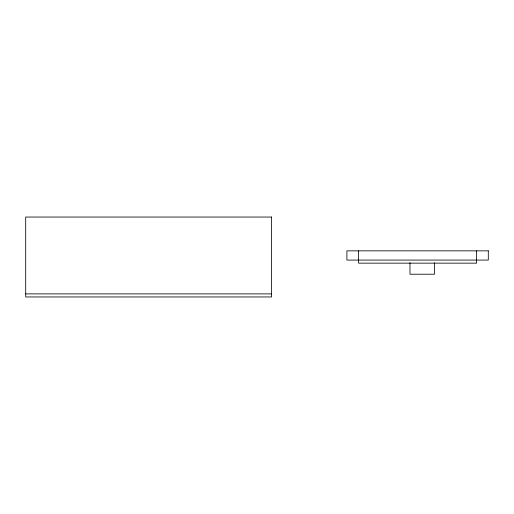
<?xml version="1.0" encoding="UTF-8"?>
<svg xmlns="http://www.w3.org/2000/svg" width="514" height="514" viewBox="0 0 514 514"><rect width="100%" height="100%" fill="white"/><g stroke="black" fill="none" stroke-linecap="round" stroke-linejoin="round"><path stroke-width="0.77" d="M25.7 293.886L271.598 293.886M476.619 250.851L476.619 263.149L358.586 263.149L358.586 250.851M434.459 262.686L434.459 274.213L409.973 274.213L409.973 262.686M271.598 217.043L25.7 217.043L25.7 296.957L271.598 296.957L271.598 217.043M488.3 250.851L346.905 250.851L346.905 260.071L488.3 260.071L488.3 250.851"/></g></svg>
